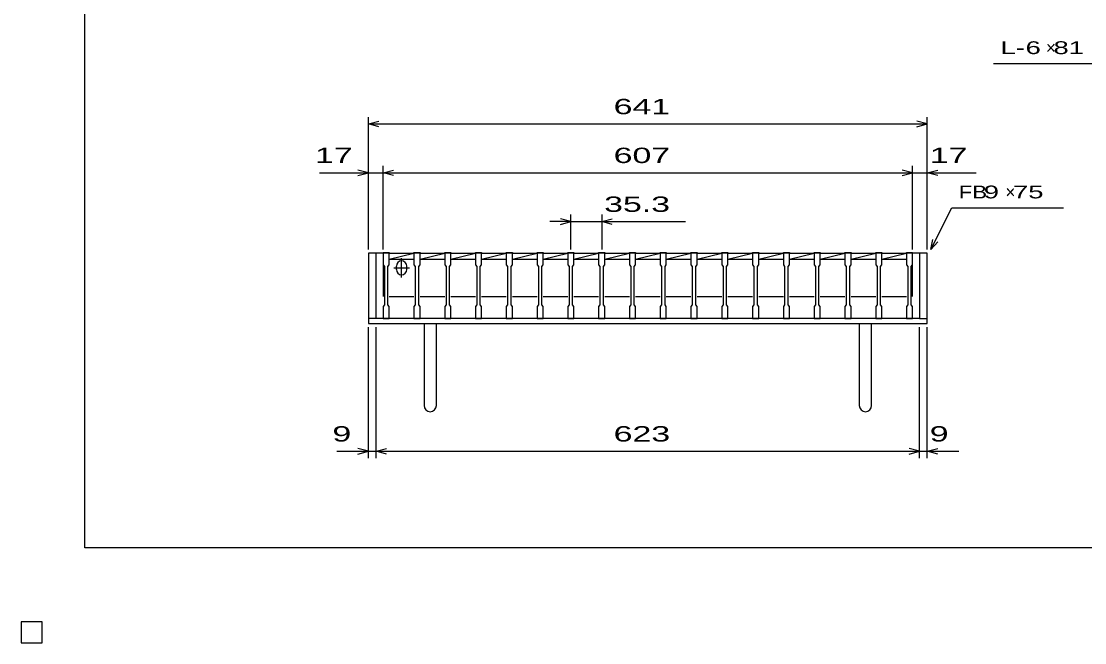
# Model space of a CAD drawing. Units: millimetres, scale not verified. Extents: x -1456 to 1385, y -1026 to 843.
# Drawn here: x -1456 to -236, y -1026 to -313 of the extents above; entities that cross this region are included whole.
import ezdxf
from ezdxf.enums import TextEntityAlignment as Align

# ---------------------------------------------------------------- set-up
doc = ezdxf.new("R2010")
doc.units = ezdxf.units.MM
doc.header["$LTSCALE"] = 8
for name, color, linetype, lineweight in [('0_2', 150, 'Continuous', 25), ('16', 3, 'Continuous', 25), ('19', 6, 'Continuous', 25), ('22', 4, 'Continuous', 25), ('24', 2, 'Continuous', 25), ('32', 4, 'Continuous', 25)]:
    doc.layers.add(name, color=color, linetype=linetype, lineweight=lineweight)
doc.styles.add('ベクトル', font='')
doc.styles.get('ベクトル').set_extended_font_data('ベクトル')

msp = doc.modelspace()

# ---------------------------------------------------------------- linework, layer by layer
at = {"layer": '0_2'}
for p, q in [((-1383.2, -917.2), (-1383.2, 842.8)), ((1384.8, -917.2), (-1383.2, -917.2)), ((-1432, -1002), (-1456, -1002)), ((-1456, -1002), (-1456, -1026)), ((-1432, -1002), (-1456, -1002)), ((-1456, -1002), (-1456, -1026)), ((-1432, -1002), (-1456, -1002)), ((-1456, -1002), (-1456, -1026)), ((-1432, -1002), (-1456, -1002)), ((-1456, -1002), (-1456, -1026)), ((-1432, -1002), (-1456, -1002)), ((-1456, -1002), (-1456, -1026)), ((-1432, -1026), (-1432, -1002)), ((-1432, -1026), (-1432, -1002)), ((-1432, -1026), (-1432, -1002)), ((-1432, -1026), (-1432, -1002)), ((-1432, -1026), (-1432, -1002)), ((-1456, -1026), (-1432, -1026)), ((-1456, -1026), (-1432, -1026)), ((-1456, -1026), (-1432, -1026)), ((-1456, -1026), (-1432, -1026)), ((-1456, -1026), (-1432, -1026))]:
    msp.add_line(p, q, dxfattribs=at)
at = {"layer": '16'}
for p, q in [((-1041, -579), (-1041, -578.3)), ((-1041, -578.3), (-1034, -578.3)), ((-1041, -579), (-1041, -592.5)), ((-1034, -579), (-1041, -579)), ((-1041, -579), (-1041, -629)), ((-1034, -578.3), (-1034, -579)), ((-1034, -592.5), (-1034, -579)), ((-1034, -579), (-1005.7, -579)), ((-1034, -586), (-1005.7, -579)), ((-1019.85, -607), (-1019.85, -585)), ((-1005.7, -579), (-1005.7, -578.3)), ((-1005.7, -578.3), (-998.7, -578.3)), ((-1005.7, -579), (-1005.7, -592.5)), ((-998.7, -579), (-1005.7, -579)), ((-998.7, -578.3), (-998.7, -579)), ((-998.7, -592.5), (-998.7, -579)), ((-998.7, -579), (-970.4, -579)), ((-998.7, -586), (-970.4, -579)), ((-970.4, -579), (-970.4, -578.3)), ((-970.4, -578.3), (-963.4, -578.3)), ((-970.4, -579), (-970.4, -592.5)), ((-963.4, -579), (-970.4, -579)), ((-963.4, -578.3), (-963.4, -579)), ((-963.4, -592.5), (-963.4, -579)), ((-963.4, -579), (-935.1, -579)), ((-963.4, -586), (-935.1, -579)), ((-935.1, -579), (-935.1, -578.3)), ((-935.1, -578.3), (-928.1, -578.3)), ((-935.1, -579), (-935.1, -592.5)), ((-928.1, -579), (-935.1, -579)), ((-928.1, -578.3), (-928.1, -579)), ((-928.1, -592.5), (-928.1, -579)), ((-928.1, -579), (-899.8, -579)), ((-928.1, -586), (-899.8, -579)), ((-899.8, -579), (-899.8, -578.3)), ((-899.8, -578.3), (-892.8, -578.3)), ((-899.8, -579), (-899.8, -592.5)), ((-892.8, -579), (-899.8, -579)), ((-892.8, -578.3), (-892.8, -579)), ((-892.8, -592.5), (-892.8, -579)), ((-892.8, -579), (-864.5, -579)), ((-892.8, -586), (-864.5, -579)), ((-864.5, -579), (-864.5, -578.3)), ((-864.5, -578.3), (-857.5, -578.3)), ((-864.5, -579), (-864.5, -592.5)), ((-857.5, -579), (-864.5, -579)), ((-857.5, -578.3), (-857.5, -579)), ((-857.5, -592.5), (-857.5, -579)), ((-857.5, -579), (-829.2, -579)), ((-857.5, -586), (-829.2, -579)), ((-829.2, -579), (-829.2, -578.3)), ((-829.2, -578.3), (-822.2, -578.3)), ((-829.2, -579), (-829.2, -592.5)), ((-822.2, -579), (-829.2, -579)), ((-822.2, -578.3), (-822.2, -579)), ((-822.2, -592.5), (-822.2, -579)), ((-822.2, -579), (-793.9, -579)), ((-822.2, -586), (-793.9, -579)), ((-793.9, -579), (-793.9, -578.3)), ((-793.9, -578.3), (-786.9, -578.3)), ((-793.9, -579), (-793.9, -592.5)), ((-786.9, -579), (-793.9, -579)), ((-786.9, -578.3), (-786.9, -579)), ((-786.9, -592.5), (-786.9, -579)), ((-786.9, -579), (-758.6, -579)), ((-786.9, -586), (-758.6, -579)), ((-758.6, -579), (-758.6, -578.3)), ((-758.6, -578.3), (-751.6, -578.3)), ((-758.6, -579), (-758.6, -592.5)), ((-751.6, -579), (-758.6, -579)), ((-751.6, -578.3), (-751.6, -579)), ((-751.6, -592.5), (-751.6, -579)), ((-751.6, -579), (-723.3, -579)), ((-751.6, -586), (-723.3, -579)), ((-723.3, -579), (-723.3, -578.3)), ((-723.3, -578.3), (-716.3, -578.3)), ((-723.3, -579), (-723.3, -592.5)), ((-716.3, -579), (-723.3, -579)), ((-716.3, -578.3), (-716.3, -579)), ((-716.3, -592.5), (-716.3, -579)), ((-716.3, -579), (-688, -579)), ((-716.3, -586), (-688, -579)), ((-688, -579), (-688, -578.3)), ((-688, -578.3), (-681, -578.3)), ((-688, -579), (-688, -592.5)), ((-681, -579), (-688, -579)), ((-681, -578.3), (-681, -579)), ((-681, -592.5), (-681, -579)), ((-681, -579), (-652.7, -579)), ((-681, -586), (-652.7, -579)), ((-652.7, -579), (-652.7, -578.3)), ((-652.7, -578.3), (-645.7, -578.3)), ((-652.7, -579), (-652.7, -592.5)), ((-645.7, -579), (-652.7, -579)), ((-645.7, -578.3), (-645.7, -579)), ((-645.7, -592.5), (-645.7, -579)), ((-645.7, -579), (-617.4, -579)), ((-645.7, -586), (-617.4, -579)), ((-617.4, -579), (-617.4, -578.3)), ((-617.4, -578.3), (-610.4, -578.3)), ((-617.4, -579), (-617.4, -592.5)), ((-610.4, -579), (-617.4, -579)), ((-610.4, -578.3), (-610.4, -579)), ((-610.4, -592.5), (-610.4, -579)), ((-610.4, -579), (-582.1, -579)), ((-610.4, -586), (-582.1, -579)), ((-582.1, -579), (-582.1, -578.3)), ((-582.1, -578.3), (-575.1, -578.3)), ((-582.1, -579), (-582.1, -592.5)), ((-575.1, -579), (-582.1, -579)), ((-575.1, -578.3), (-575.1, -579)), ((-575.1, -592.5), (-575.1, -579)), ((-575.1, -579), (-546.8, -579)), ((-575.1, -586), (-546.8, -579)), ((-546.8, -579), (-546.8, -578.3)), ((-546.8, -578.3), (-539.8, -578.3)), ((-546.8, -579), (-546.8, -592.5)), ((-539.8, -579), (-546.8, -579)), ((-539.8, -578.3), (-539.8, -579)), ((-539.8, -592.5), (-539.8, -579)), ((-539.8, -579), (-511.5, -579)), ((-539.8, -586), (-511.5, -579)), ((-511.5, -579), (-511.5, -578.3)), ((-511.5, -578.3), (-504.5, -578.3)), ((-511.5, -579), (-511.5, -592.5)), ((-504.5, -579), (-511.5, -579)), ((-504.5, -578.3), (-504.5, -579)), ((-504.5, -592.5), (-504.5, -579)), ((-504.5, -579), (-476.2, -579)), ((-504.5, -586), (-476.2, -579)), ((-476.2, -579), (-476.2, -578.3)), ((-476.2, -578.3), (-469.2, -578.3)), ((-476.2, -579), (-476.2, -592.5)), ((-469.2, -579), (-476.2, -579)), ((-469.2, -578.3), (-469.2, -579)), ((-469.2, -592.5), (-469.2, -579)), ((-469.2, -579), (-441, -579)), ((-469.2, -586), (-441, -579.025)), ((-441, -579), (-441, -578.3)), ((-441, -578.3), (-434, -578.3)), ((-441, -579), (-441, -592.5)), ((-434, -579), (-441, -579)), ((-434, -578.3), (-434, -579)), ((-434, -592.5), (-434, -579)), ((-434, -629), (-434, -579)), ((-1041, -592.5), (-1039.5, -594.5)), ((-1039.5, -594.5), (-1039.5, -638.5)), ((-1035.5, -594.5), (-1034, -592.5)), ((-1035.5, -638.5), (-1035.5, -594.5)), ((-1034, -586), (-1005.7, -586)), ((-1028.85, -596), (-1010.85, -596)), ((-1025.85, -598), (-1025.85, -594)), ((-1013.85, -598), (-1013.85, -594)), ((-1005.7, -592.5), (-1004.2, -594.5)), ((-1004.2, -594.5), (-1004.2, -638.5)), ((-1000.2, -594.5), (-998.7, -592.5)), ((-1000.2, -638.5), (-1000.2, -594.5)), ((-998.7, -586), (-970.4, -586)), ((-970.4, -592.5), (-968.9, -594.5)), ((-968.9, -594.5), (-968.9, -638.5)), ((-964.9, -594.5), (-963.4, -592.5)), ((-964.9, -638.5), (-964.9, -594.5)), ((-963.4, -586), (-935.1, -586)), ((-935.1, -592.5), (-933.6, -594.5)), ((-933.6, -594.5), (-933.6, -638.5)), ((-929.6, -594.5), (-928.1, -592.5)), ((-929.6, -638.5), (-929.6, -594.5)), ((-928.1, -586), (-899.8, -586)), ((-899.8, -592.5), (-898.3, -594.5)), ((-898.3, -594.5), (-898.3, -638.5)), ((-894.3, -594.5), (-892.8, -592.5)), ((-894.3, -638.5), (-894.3, -594.5)), ((-892.8, -586), (-864.5, -586)), ((-864.5, -592.5), (-863, -594.5)), ((-863, -594.5), (-863, -638.5)), ((-859, -594.5), (-857.5, -592.5)), ((-859, -638.5), (-859, -594.5)), ((-857.5, -586), (-829.2, -586)), ((-829.2, -592.5), (-827.7, -594.5)), ((-827.7, -594.5), (-827.7, -638.5)), ((-823.7, -594.5), (-822.2, -592.5)), ((-823.7, -638.5), (-823.7, -594.5)), ((-822.2, -586), (-793.9, -586)), ((-793.9, -592.5), (-792.4, -594.5)), ((-792.4, -594.5), (-792.4, -638.5)), ((-788.4, -594.5), (-786.9, -592.5)), ((-788.4, -638.5), (-788.4, -594.5)), ((-786.9, -586), (-758.6, -586)), ((-758.6, -592.5), (-757.1, -594.5)), ((-757.1, -594.5), (-757.1, -638.5)), ((-753.1, -594.5), (-751.6, -592.5)), ((-753.1, -638.5), (-753.1, -594.5)), ((-751.6, -586), (-723.3, -586)), ((-723.3, -592.5), (-721.8, -594.5)), ((-721.8, -594.5), (-721.8, -638.5)), ((-717.8, -594.5), (-716.3, -592.5)), ((-717.8, -638.5), (-717.8, -594.5)), ((-716.3, -586), (-688, -586)), ((-688, -592.5), (-686.5, -594.5)), ((-686.5, -594.5), (-686.5, -638.5)), ((-682.5, -594.5), (-681, -592.5)), ((-682.5, -638.5), (-682.5, -594.5)), ((-681, -586), (-652.7, -586)), ((-652.7, -592.5), (-651.2, -594.5)), ((-651.2, -594.5), (-651.2, -638.5)), ((-647.2, -594.5), (-645.7, -592.5)), ((-647.2, -638.5), (-647.2, -594.5)), ((-645.7, -586), (-617.4, -586)), ((-617.4, -592.5), (-615.9, -594.5)), ((-615.9, -594.5), (-615.9, -638.5)), ((-611.9, -594.5), (-610.4, -592.5)), ((-611.9, -638.5), (-611.9, -594.5)), ((-610.4, -586), (-582.1, -586)), ((-582.1, -592.5), (-580.6, -594.5)), ((-580.6, -594.5), (-580.6, -638.5)), ((-576.6, -594.5), (-575.1, -592.5)), ((-576.6, -638.5), (-576.6, -594.5)), ((-575.1, -586), (-546.8, -586)), ((-546.8, -592.5), (-545.3, -594.5)), ((-545.3, -594.5), (-545.3, -638.5)), ((-541.3, -594.5), (-539.8, -592.5)), ((-541.3, -638.5), (-541.3, -594.5)), ((-539.8, -586), (-511.5, -586)), ((-511.5, -592.5), (-510, -594.5)), ((-510, -594.5), (-510, -638.5)), ((-506, -594.5), (-504.5, -592.5)), ((-506, -638.5), (-506, -594.5)), ((-504.5, -586), (-476.2, -586)), ((-476.2, -592.5), (-474.7, -594.5)), ((-474.7, -594.5), (-474.7, -638.5)), ((-470.7, -594.5), (-469.2, -592.5)), ((-470.7, -638.5), (-470.7, -594.5)), ((-469.2, -586), (-441, -586)), ((-441, -592.5), (-439.5, -594.5)), ((-439.5, -594.5), (-439.5, -638.5)), ((-435.5, -594.5), (-434, -592.5)), ((-435.5, -638.5), (-435.5, -594.5)), ((-1034, -629), (-1005.7, -629)), ((-998.7, -629), (-970.4, -629)), ((-963.4, -629), (-935.1, -629)), ((-928.1, -629), (-899.8, -629)), ((-892.8, -629), (-864.5, -629)), ((-857.5, -629), (-829.2, -629)), ((-822.2, -629), (-793.9, -629)), ((-786.9, -629), (-758.6, -629)), ((-751.6, -629), (-723.3, -629)), ((-716.3, -629), (-688, -629)), ((-681, -629), (-652.7, -629)), ((-645.7, -629), (-617.4, -629)), ((-610.4, -629), (-582.1, -629)), ((-575.1, -629), (-546.8, -629)), ((-539.8, -629), (-511.5, -629)), ((-504.5, -629), (-476.2, -629)), ((-469.2, -629), (-441, -629)), ((-1039.5, -638.5), (-1041, -640.5)), ((-1041, -640.5), (-1041, -654)), ((-1034, -640.5), (-1035.5, -638.5)), ((-1034, -654), (-1034, -640.5)), ((-1004.2, -638.5), (-1005.7, -640.5)), ((-1005.7, -640.5), (-1005.7, -654)), ((-998.7, -640.5), (-1000.2, -638.5)), ((-998.7, -654), (-998.7, -640.5)), ((-968.9, -638.5), (-970.4, -640.5)), ((-970.4, -640.5), (-970.4, -654)), ((-963.4, -640.5), (-964.9, -638.5)), ((-963.4, -654), (-963.4, -640.5)), ((-933.6, -638.5), (-935.1, -640.5)), ((-935.1, -640.5), (-935.1, -654)), ((-928.1, -640.5), (-929.6, -638.5)), ((-928.1, -654), (-928.1, -640.5)), ((-898.3, -638.5), (-899.8, -640.5)), ((-899.8, -640.5), (-899.8, -654)), ((-892.8, -640.5), (-894.3, -638.5)), ((-892.8, -654), (-892.8, -640.5)), ((-863, -638.5), (-864.5, -640.5)), ((-864.5, -640.5), (-864.5, -654)), ((-857.5, -640.5), (-859, -638.5)), ((-857.5, -654), (-857.5, -640.5)), ((-827.7, -638.5), (-829.2, -640.5)), ((-829.2, -640.5), (-829.2, -654)), ((-822.2, -640.5), (-823.7, -638.5)), ((-822.2, -654), (-822.2, -640.5)), ((-792.4, -638.5), (-793.9, -640.5)), ((-793.9, -640.5), (-793.9, -654)), ((-786.9, -640.5), (-788.4, -638.5)), ((-786.9, -654), (-786.9, -640.5)), ((-757.1, -638.5), (-758.6, -640.5)), ((-758.6, -640.5), (-758.6, -654)), ((-751.6, -640.5), (-753.1, -638.5)), ((-751.6, -654), (-751.6, -640.5)), ((-721.8, -638.5), (-723.3, -640.5)), ((-723.3, -640.5), (-723.3, -654)), ((-716.3, -640.5), (-717.8, -638.5)), ((-716.3, -654), (-716.3, -640.5)), ((-686.5, -638.5), (-688, -640.5)), ((-688, -640.5), (-688, -654)), ((-681, -640.5), (-682.5, -638.5)), ((-681, -654), (-681, -640.5)), ((-651.2, -638.5), (-652.7, -640.5)), ((-652.7, -640.5), (-652.7, -654)), ((-645.7, -640.5), (-647.2, -638.5)), ((-645.7, -654), (-645.7, -640.5)), ((-615.9, -638.5), (-617.4, -640.5)), ((-617.4, -640.5), (-617.4, -654)), ((-610.4, -640.5), (-611.9, -638.5)), ((-610.4, -654), (-610.4, -640.5)), ((-580.6, -638.5), (-582.1, -640.5)), ((-582.1, -640.5), (-582.1, -654)), ((-575.1, -640.5), (-576.6, -638.5)), ((-575.1, -654), (-575.1, -640.5)), ((-545.3, -638.5), (-546.8, -640.5)), ((-546.8, -640.5), (-546.8, -654)), ((-539.8, -640.5), (-541.3, -638.5)), ((-539.8, -654), (-539.8, -640.5)), ((-510, -638.5), (-511.5, -640.5)), ((-511.5, -640.5), (-511.5, -654)), ((-504.5, -640.5), (-506, -638.5)), ((-504.5, -654), (-504.5, -640.5)), ((-474.7, -638.5), (-476.2, -640.5)), ((-476.2, -640.5), (-476.2, -654)), ((-469.2, -640.5), (-470.7, -638.5)), ((-469.2, -654), (-469.2, -640.5)), ((-439.5, -638.5), (-441, -640.5)), ((-441, -640.5), (-441, -654)), ((-434, -640.5), (-435.5, -638.5)), ((-434, -654), (-434, -640.5)), ((-1041, -654), (-1034, -654)), ((-1005.7, -654), (-998.7, -654)), ((-970.4, -654), (-963.4, -654)), ((-935.1, -654), (-928.1, -654)), ((-899.8, -654), (-892.8, -654)), ((-864.5, -654), (-857.5, -654)), ((-829.2, -654), (-822.2, -654)), ((-793.9, -654), (-786.9, -654)), ((-758.6, -654), (-751.6, -654)), ((-723.3, -654), (-716.3, -654)), ((-688, -654), (-681, -654)), ((-652.7, -654), (-645.7, -654)), ((-617.4, -654), (-610.4, -654)), ((-582.1, -654), (-575.1, -654)), ((-546.8, -654), (-539.8, -654)), ((-511.5, -654), (-504.5, -654)), ((-476.2, -654), (-469.2, -654)), ((-441, -654), (-434, -654)), ((-1432, -1002), (-1456, -1002)), ((-1456, -1002), (-1456, -1026)), ((-1432, -1002), (-1456, -1002)), ((-1456, -1002), (-1456, -1026)), ((-1432, -1002), (-1456, -1002)), ((-1456, -1002), (-1456, -1026)), ((-1432, -1002), (-1456, -1002)), ((-1456, -1002), (-1456, -1026)), ((-1432, -1002), (-1456, -1002)), ((-1456, -1002), (-1456, -1026)), ((-1432, -1026), (-1432, -1002)), ((-1432, -1026), (-1432, -1002)), ((-1432, -1026), (-1432, -1002)), ((-1432, -1026), (-1432, -1002)), ((-1432, -1026), (-1432, -1002)), ((-1456, -1026), (-1432, -1026)), ((-1456, -1026), (-1432, -1026)), ((-1456, -1026), (-1432, -1026)), ((-1456, -1026), (-1432, -1026)), ((-1456, -1026), (-1432, -1026))]:
    msp.add_line(p, q, dxfattribs=at)
for centre, start, end in [((-1019.85, -594), 0, 180), ((-1019.85, -598), 180, 0)]:
    msp.add_arc(centre, 6, start, end, dxfattribs=at)
at = {"layer": '19'}
for p, q in [((-1041, -579), (-1058, -579)), ((-1058, -579), (-1058, -660)), ((-1049, -654), (-1049, -579)), ((-417, -579), (-434, -579)), ((-426, -579), (-426, -654)), ((-417, -660), (-417, -579)), ((-1049, -654), (-1058, -654)), ((-426, -654), (-1049, -654)), ((-426, -654), (-417, -654)), ((-1058, -660), (-417, -660)), ((-994, -660), (-994, -754)), ((-980, -754), (-980, -660)), ((-495, -660), (-495, -754)), ((-481, -754), (-481, -660))]:
    msp.add_line(p, q, dxfattribs=at)
for centre in [(-987, -754), (-488, -754)]:
    msp.add_arc(centre, 7, 180, 0, dxfattribs=at)
at = {"layer": '22'}
for p, q in [((-341, -361.5), (-181, -361.5)), ((-1058, -575), (-1058, -423)), ((-417, -575), (-417, -423)), ((-1058, -431), (-1046, -427.8)), ((-1046, -434.2), (-1058, -431)), ((-1058, -431), (-417, -431)), ((-417, -431), (-429, -427.8)), ((-429, -434.2), (-417, -431)), ((-1114, -487), (-1058, -487)), ((-1058, -487), (-1070, -483.8)), ((-1070, -490.2), (-1058, -487)), ((-1058, -575), (-1058, -479)), ((-1058, -487), (-1041, -487)), ((-1041, -575), (-1041, -479)), ((-1041, -487), (-1029, -483.8)), ((-1029, -490.2), (-1041, -487)), ((-1041, -487), (-434, -487)), ((-434, -487), (-446, -483.8)), ((-446, -490.2), (-434, -487)), ((-434, -575), (-434, -479)), ((-434, -487), (-417, -487)), ((-417, -575), (-417, -479)), ((-417, -487), (-405, -483.8)), ((-405, -490.2), (-417, -487)), ((-417, -487), (-361, -487)), ((-825.7, -575), (-825.7, -535)), ((-790.4, -535), (-790.4, -575)), ((-413, -575), (-389, -527)), ((-389, -527), (-261, -527)), ((-825.7, -543), (-849.7, -543)), ((-825.7, -543), (-837.7, -539.8)), ((-837.7, -546.2), (-825.7, -543)), ((-825.7, -543), (-790.4, -543)), ((-790.4, -543), (-778.4, -539.8)), ((-778.4, -546.2), (-790.4, -543)), ((-790.4, -543), (-694.4, -543)), ((-413, -575), (-410.6, -563.32)), ((-413, -575), (-405, -566.2)), ((-1058, -814.4), (-1058, -664)), ((-1049, -814.4), (-1049, -664)), ((-426, -814.4), (-426, -664)), ((-417, -814.4), (-417, -664)), ((-1058, -806.4), (-1070, -803.2)), ((-1049, -806.4), (-1037, -803.2)), ((-426, -806.4), (-438, -803.2)), ((-417, -806.4), (-405, -803.2)), ((-1094, -806.4), (-1058, -806.4)), ((-1070, -809.6), (-1058, -806.4)), ((-1058, -806.4), (-1049, -806.4)), ((-1037, -809.6), (-1049, -806.4)), ((-1049, -806.4), (-426, -806.4)), ((-438, -809.6), (-426, -806.4)), ((-426, -806.4), (-417, -806.4)), ((-405, -809.6), (-417, -806.4)), ((-417, -806.4), (-381, -806.4))]:
    msp.add_line(p, q, dxfattribs=at)
at = {"layer": '22', "color": 2}
for p, q in [((-1432, -1002), (-1456, -1002)), ((-1456, -1002), (-1456, -1026)), ((-1432, -1002), (-1456, -1002)), ((-1456, -1002), (-1456, -1026)), ((-1432, -1002), (-1456, -1002)), ((-1456, -1002), (-1456, -1026)), ((-1432, -1026), (-1432, -1002)), ((-1432, -1026), (-1432, -1002)), ((-1432, -1026), (-1432, -1002)), ((-1456, -1026), (-1432, -1026)), ((-1456, -1026), (-1432, -1026)), ((-1456, -1026), (-1432, -1026))]:
    msp.add_line(p, q, dxfattribs=at)
at = {"layer": '24', "color": 4}
for p, q in [((-1432, -1002), (-1456, -1002)), ((-1456, -1002), (-1456, -1026)), ((-1432, -1002), (-1456, -1002)), ((-1456, -1002), (-1456, -1026)), ((-1432, -1002), (-1456, -1002)), ((-1456, -1002), (-1456, -1026)), ((-1432, -1026), (-1432, -1002)), ((-1432, -1026), (-1432, -1002)), ((-1432, -1026), (-1432, -1002)), ((-1456, -1026), (-1432, -1026)), ((-1456, -1026), (-1432, -1026)), ((-1456, -1026), (-1432, -1026))]:
    msp.add_line(p, q, dxfattribs=at)
at = {"layer": '32'}
for p, q in [((-1432, -1002), (-1456, -1002)), ((-1456, -1002), (-1456, -1026)), ((-1432, -1002), (-1456, -1002)), ((-1456, -1002), (-1456, -1026)), ((-1432, -1002), (-1456, -1002)), ((-1456, -1002), (-1456, -1026)), ((-1432, -1002), (-1456, -1002)), ((-1456, -1002), (-1456, -1026)), ((-1432, -1002), (-1456, -1002)), ((-1456, -1002), (-1456, -1026)), ((-1432, -1026), (-1432, -1002)), ((-1432, -1026), (-1432, -1002)), ((-1432, -1026), (-1432, -1002)), ((-1432, -1026), (-1432, -1002)), ((-1432, -1026), (-1432, -1002)), ((-1456, -1026), (-1432, -1026)), ((-1456, -1026), (-1432, -1026)), ((-1456, -1026), (-1432, -1026)), ((-1456, -1026), (-1432, -1026)), ((-1456, -1026), (-1432, -1026))]:
    msp.add_line(p, q, dxfattribs=at)

# ---------------------------------------------------------------- texts
at = {"layer": '22', "color": 2, "style": 'ベクトル'}
for s, height, width, p in [('L-', 14.66, 1.6, (-333, -343.5)), (' 6 ', 14.66, 1.6, (-313, -343.5)), (' 81 ', 14.66, 1.6, (-281, -343.5)), (' 641 ', 17.6, 1.65, (-787.5, -411)), (' 17 ', 17.6, 1.65, (-1130, -467)), (' 607 ', 17.6, 1.65, (-787.5, -467)), (' 17 ', 17.6, 1.65, (-425, -467)), ('FB', 14.66, 1.3, (-381, -509)), (' 9 ', 14.66, 1.6, (-361, -509)), (' 75 ', 14.66, 1.6, (-327.4, -509)), (' 35.3 ', 17.6, 1.65, (-798.4, -523)), (' 9 ', 17.6, 1.65, (-1110, -786.4)), (' 623 ', 17.6, 1.65, (-787.5, -786.4)), (' 9 ', 17.6, 1.65, (-425, -786.4))]:
    msp.add_text(s, height=height, dxfattribs=dict(at, width=width)).set_placement(p, align=Align.MIDDLE_LEFT)
for p in [(-281, -343.5), (-327.4, -509)]:
    msp.add_text('×', height=14.66, dxfattribs=at).set_placement(p, align=Align.MIDDLE_LEFT)

doc.saveas('drawing.dxf')
